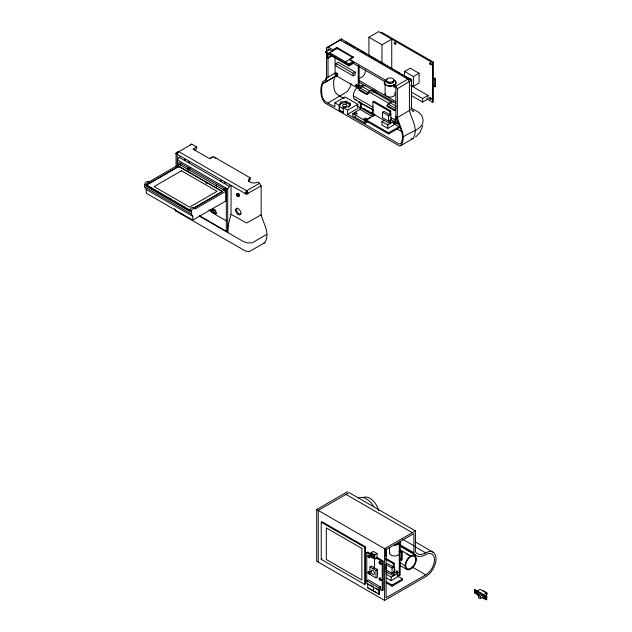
<?xml version="1.0" encoding="UTF-8"?>
<svg xmlns="http://www.w3.org/2000/svg" width="632" height="632" viewBox="0 0 632 632"><rect width="100%" height="100%" fill="white"/><g stroke="black" fill="none" stroke-linecap="round" stroke-linejoin="round"><path stroke-width="0.95" d="M343.255 111.761L343.255 112.654L339.21 110.316L339.21 105.315L340.68 102.108L346.249 101.246L350.302 103.585L350.302 105.228M401.067 145.479C406.747 136.038 399.693 126.787 397.386 117.663L411.574 109.178L411.495 80.003L341.541 39.16L341.786 39.753L341.541 39.16L326.554 47.898L326.554 76.764L325.164 80.138L322.881 81.591C319.595 88.006 320.211 97.304 324.84 102.913L399.108 145.795L400.119 146.008L413.107 138.519C418.795 129.086 411.74 119.827 409.433 110.703L409.433 81.836L407.885 79.158L340.071 40.006L338.602 40.946M248.139 193.455L246.591 190.769L178.777 151.617L176.036 153.339L176.036 166.911M397.386 117.663L397.386 88.796L411.582 80.138L409.354 78.305L395.837 86.11L393.855 84.965A5.254 3.034 0 0 0 394.684 84.333M194.435 150.005L196.663 148.718L196.663 146.924L192.942 149.073L209.548 158.656L213.268 156.515L250.177 177.821A5.254 3.034 0 0 0 250.177 182.111A5.254 3.034 0 0 0 257.611 182.111L259.594 183.264L261.142 185.942L261.142 214.809C263.449 223.933 270.504 233.184 264.824 242.625L249.443 251.497L245.769 251.22L175.617 210.875L174.574 208.678M261.142 185.942L246.417 194.158L246.591 190.769L259.594 183.264M246.417 194.158L246.591 190.769L245.042 193.455M231.036 214.232L228.381 224.439L227.702 232.481L227.702 188.913L229.369 186.329L231.036 185.366L231.036 214.232L246.614 223.057L261.142 214.809M192.784 216.334L146.253 189.466L144.775 187.009C144.025 184.931 145.4 180.736 148.133 181.566L148.378 182.237L146.411 184.165L146.174 186.029L189.916 211.286C189.553 209.492 191.362 206.877 193.274 207.62L193.518 208.291L191.836 209.721L191.306 211.175L191.306 213.877L192.784 216.334L192.784 220.086L225.837 201L225.837 191.243L216.918 186.085A1.098 0.632 -60 0 1 216.144 185.642A1.098 0.632 -60 0 1 216.918 184.299L216.918 184.623M246.219 194.103L246.591 190.769L246.922 194.15M351.171 83.637L349.859 87.722L347.252 91.561L328.032 102.969M335.252 73.004L327.202 77.633L325.527 81.828L323.205 83.329C320.969 86.726 321.506 91.142 322.004 94.974C322.257 102.021 329.967 103.743 334.849 106.911L334.849 102.795L344.985 96.941L357.759 104.312L357.759 108.428L347.616 114.281L347.616 110.165L343.255 107.653L343.295 112.504L339.423 110.268L339.423 106.405L340.838 103.34L346.162 102.518L350.033 104.754L348.975 107.053M422.784 125.736L419.972 132.594L415.595 137.089M350.302 103.585L348.825 106.792L343.255 107.653M341.24 39.705L341.541 39.16L340.071 40.093M177.45 165.718L177.45 159.904L179.125 157.321L180.792 156.357M336.99 75.484L335.244 76.369C333.017 79.766 333.554 84.19 334.052 88.022C334.249 93.844 339.771 96.23 344.306 98.458M369.349 92.849L366.852 94.531L359.11 90.068L360.201 87.982L362.168 86.552A9.425 5.443 -60 0 1 365.493 85.66M366.852 94.531L367.942 92.454L369.902 91.016A9.425 5.443 -60 0 1 374.618 90.55L376.83 92.825M395.419 110.268L394.731 110.632L386.997 106.16L388.08 104.083L390.047 102.645A9.425 5.443 -60 0 1 393.38 101.752M394.731 110.632L395.822 108.554L388.08 104.083M361.433 103.94L359.11 102.597L359.798 101.523M397.133 122.79L394.731 123.169L395.079 122.205M340.221 40.006L341.541 39.16L326.554 47.898M176.178 153.663L178.777 151.617L176.036 153.442L176.32 153.774L178.777 151.617L177.229 154.303L177.229 166.809M386.997 106.16L387.677 105.805M176.083 153.552L178.777 151.617L176.036 153.339M340.561 39.863L341.541 39.16M190.311 145.044L191.78 144.112L196.663 146.924M353.888 63.089L348.935 65.949L325.804 52.598L325.804 51.753L329.936 49.375M325.804 52.598L326.539 52.172M353.612 57.346L337.006 47.408L332.906 49.778L328.032 46.958M329.58 53.933L329.58 52.669L337.006 48.38L352.838 57.52L345.404 61.81L345.404 63.074M329.722 53.831L328.024 54.81L326.539 53.957M327.969 54.21L327.581 53.989L327.581 58.136L331.721 55.742M332.108 55.971L327.581 58.136M368.922 55.592L368.922 37.248L378.694 31.6L432.501 62.663L433.378 62.157L433.378 101.752L432.501 102.258L426.561 98.821M380.709 32.761L381.586 32.256L433.378 62.157M176.091 153.26L191.78 144.112M336.074 63.469L338.136 62.276L355.176 72.111L355.176 74.702L353.106 75.895L336.074 66.06L336.074 63.469L353.106 73.304L355.176 72.111M353.035 61.746L349.512 59.361L353.612 56.991M349.512 59.708L351.147 58.76M329.58 52.669L348.935 63.848L353.067 61.462L353.035 63.184L385.583 81.978M368.922 37.248L381.957 44.769L391.737 39.129L391.737 68.09M353.888 62.252L348.935 65.112L325.804 51.753M225.837 191.243L194.909 209.097L194.664 208.426L193.574 208.299L222.559 191.528L178.816 166.271L146.174 185.121L144.775 184.315M146.608 185.05L190.042 210.124L190.042 211.033L146.608 185.958L146.608 185.05L178.816 166.453L222.251 191.528L193.431 208.165M323.205 83.329L335.244 76.369M324.635 82.65L336.674 75.69M146.174 186.029L146.948 185.579M188.233 169.21L189.987 168.199M189.861 168.586L188.233 169.526L188.233 167.741M212.518 157.289L209.548 158.656M358.289 79.126L362.262 76.828A15.081 8.706 60 0 0 365.383 69.931M335.094 57.006L335.094 75.105L358.218 88.456L359.134 87.927L359.134 66.02M404.575 76.369L404.575 71.456L410.239 68.177L419.063 73.273L419.063 83.108L413.399 86.379L410.998 84.988M347.616 110.165L357.759 104.312M360.761 103.095L373.204 109.834L360.761 103.095L360.761 107.243L373.204 113.981M404.575 71.456L413.399 76.543L419.063 73.273M359.995 107.464L372.445 114.645L373.97 113.768L373.97 115.68L372.445 116.565L359.995 109.376L359.995 107.464L361.52 106.579M360.761 107.243L361.141 102.874M373.86 113.318L372.935 113.855L372.935 101.752L373.86 101.215L390.734 110.956L390.734 114.187L389.81 114.716L384.011 111.374L382.463 112.267L382.463 117.655L388.569 121.178L391.05 119.748L390.734 114.187M367.619 121.755L365.233 123.129L352.79 115.94L352.79 113.539L359.995 109.376M224.297 190.027L226.043 189.015M225.924 189.403L224.297 190.343L224.297 188.557M435.377 78.708L433.987 77.902L433.378 78.249L434.777 79.055L435.377 78.708L435.377 86.458L434.777 86.805L433.378 85.999L433.987 85.652M393.246 123.382L399.084 126.755L399.084 127.917L388.585 133.976L366.062 120.981L366.062 119.819L374.95 114.684M352.79 113.539L365.233 120.72L370.842 117.489M215.615 210.338L215.615 211.902L213.237 213.268L211.436 212.226L211.436 209.887L213.016 208.971M211.436 209.887L213.237 210.93L214.825 210.014M372.935 101.752L389.81 111.493L390.734 110.956M214.398 214.319L216.784 212.945M382.463 112.267L388.569 115.79L391.05 114.36M390.584 119.448L393.902 121.36L393.902 124.852L387.74 128.407L381.933 125.057L381.933 121.565L384.24 120.23M411.535 92.161L422.642 98.568L428.006 95.472L428.006 98.979L422.642 102.076L411.535 95.661M369.989 112.125L389.81 123.596L390.734 123.058L390.734 119.574M381.933 121.565L387.74 124.923L393.902 121.36M366.062 119.819L388.585 132.815L399.084 126.755M403.026 137.239C408.999 131.843 425.194 129.615 422.816 118.492C421.773 112.528 415.374 110.719 410.911 107.93M266.783 234.385L252.121 242.846L247.207 242.886L243.431 241.566L199.183 216.018M414.679 546.483L425.731 552.866A14.56 8.406 -60 0 1 436.033 558.814A14.56 8.406 -60 0 1 425.731 576.645L384.588 600.4L316.703 561.208L316.703 509.511L347.553 491.696M321.238 522.182L322.028 521.724L365.462 546.798L365.462 583.992L364.672 584.45L321.238 559.375L321.238 522.182L364.672 547.257L365.462 546.798M321.238 559.375L322.028 558.917M366.765 581.614L366.765 552.629L367.792 552.036L371.663 554.272M371.118 552.684L373.346 551.396L377.028 553.521L377.028 557.764L374.8 559.051L371.118 556.926L371.118 552.684L374.8 554.809L377.028 553.521M316.703 509.511L384.588 548.702L415.437 530.896L415.437 551.831A16.677 9.63 -60 0 0 425.731 552.866M369.918 566.959L371.466 566.067L377.549 569.582L377.549 577L376 577.893L369.918 574.377L369.918 566.959L376 570.475L377.549 569.582M376.056 557.993L382.249 561.564L383.276 560.971L383.276 589.956L382.249 590.557L380.606 589.609L379.01 590.525L366.813 583.486L366.813 580.879L368.409 579.963L380.606 587.01L380.606 589.609M372.959 568.721L374.507 567.82L374.507 558.072M402.165 552.107L400.775 551.302L400.167 551.649L401.565 552.455L402.165 552.107L402.165 559.849L401.565 560.205L400.167 559.399L400.775 559.051M385.939 564.479L387.487 563.586L393.286 566.936L394.526 566.58L394.526 571.968L392.045 573.398L385.939 569.874L385.939 564.479L392.045 568.01L394.526 566.58M385.694 559.328L393.286 563.712L394.21 563.175L394.21 575.278M386.176 573.342L387.716 572.45M367.769 583.502L367.769 587.831L373.757 590.841L373.378 591.062L373.378 586.741L370.178 584.892M386.239 574.267L391.216 577.135L397.378 573.579L397.378 577.063L391.216 580.618L386.239 577.751M397.591 574.67L399.29 575.649L400.167 575.144L400.167 542.185M367.769 587.831L378.979 594.301L379.01 587.926L380.606 587.01M386.223 581.661L392.061 585.034L402.56 578.967L402.56 580.129L392.061 586.196L386.223 582.822M378.979 594.301L379.358 589.751M425.731 574.859L386.136 597.722L386.136 549.603L413.889 533.574L413.889 553.885L416.196 555.528A18.865 10.894 -60 0 0 425.731 554.659A12.371 7.142 -60 0 1 434.484 559.707A12.371 7.142 -60 0 1 425.731 574.859L412.127 566.999M474.624 589.782L477.602 591.204L474.624 589.782L474.624 592.974L477.602 594.396L475.556 593.219M478.961 595.905L477.35 594.973L477.35 590.928L480.123 589.324L486.585 593.053L486.529 599.847L483.812 598.275L486.79 599.705L486.79 596.513L483.812 595.083L486.79 596.513M474.624 592.974L474.877 589.632M478.511 594.791L478.511 592.453L482.651 594.838L482.651 597.185L480.273 598.551L478.464 597.509L478.464 595.17L480.841 593.796M478.464 595.17L480.273 596.213L482.651 594.838M477.35 590.928L483.812 594.657L486.585 593.053M413.107 138.519L411.148 138.843M263.876 243.162L264.824 242.625M327.202 77.633L328.032 77.175L328.024 53.025M359.11 90.068L367.192 94.452M371.363 91.806L373.804 92.027M175.617 210.875L176.217 210.898M485.653 597.935L484.918 597.027L485.653 596.963M359.11 102.597L360.201 102.779M406.337 553.909L410.737 555.994L399.645 549.587M345.238 41.752L347.782 43.213M349.48 44.193L351.171 45.172M352.869 46.152L355.413 47.621M357.104 48.601L358.802 49.58M360.493 50.56L366.434 53.981M368.124 54.96L377.446 60.348M379.145 61.328L385.078 64.748M386.776 65.728L388.467 66.708M390.165 67.687L392.709 69.157M394.4 70.136L396.098 71.108M397.797 72.088L400.333 73.557M402.031 74.537L403.73 75.516M405.42 76.496L411.495 80.003M410.918 85.604L428.006 95.472M393.697 84.514L394.289 84.862M349.512 59.361L386.421 80.675A3.816 2.204 0 0 0 390.631 83.464A3.816 2.204 0 0 0 393.444 80.177M332.906 51.563L328.032 48.751L328.032 50.71M393.855 84.965L393.855 86.75L395.837 87.903L395.837 116.288A7.995 4.614 -60 0 0 399.321 123.872M411.985 110.489L413.691 111.469L412.467 110.395M358.51 80.106L395.837 101.649M358.494 81.828L395.916 103.443M373.204 91.569L391.121 101.918M362.168 86.552L369.902 91.016M390.047 102.645L396.24 106.223M361.528 87.532L358.968 86.055A7.995 4.614 -60 0 1 362.966 85.66M369.207 91.972L389.691 103.79M360.201 87.982L367.942 92.454M359.11 89.42L366.852 93.891M386.997 105.52L394.731 109.992M387.337 106.081L395.079 110.553M353.312 95.843L372.943 107.171M390.868 117.52L395.134 119.985M354.971 99.501L360.943 102.953M371.182 108.862L372.888 109.85M393.373 121.676L396.785 123.643M359.11 101.989L361.433 103.324M393.183 121.66L394.731 122.553M394.273 122.45L395.822 123.351M393.183 122.268L394.731 123.169M363.558 108.412L365.162 109.344M366.773 110.268L368.377 111.2M356.993 105.789L360.382 107.74M396.77 128.746L402.687 132.167M334.849 102.795L339.21 105.315M339.423 106.405L343.295 108.641M347.616 114.281L399.108 144.009L400.743 143.74C405.918 134.276 398.049 125.247 395.837 116.288M213.972 157.273L216.792 158.553M176.32 153.774L246.03 194.024M179.125 157.321L229.369 186.329M177.45 159.904L227.702 188.913M216.539 185.871L179.314 164.375L148.378 182.237L149.247 182.198L149.768 183.043M205.732 182.703L207.415 183.675M212.368 208.592L215.741 210.535L215.741 214.762L226.54 220.995M210.314 209.69L211.933 210.622M214.351 212.02L215.97 212.952M208.916 209.935L212.297 211.878M213.979 212.858L215.67 213.829M209.555 210.377L211.246 211.357M213.782 212.826L215.472 213.798M199.57 215.796L226.691 231.454L226.303 231.675L226.303 189.719L178.848 162.321L178.848 165.244M148.631 186.551L152.833 188.984M154.516 189.956L156.199 190.927M157.881 191.899L160.402 193.353M165.45 196.268L167.132 197.239M169.66 198.693L171.343 199.665M173.026 200.636L174.709 201.608M180.594 205.013L185.642 207.92M187.325 208.892L189.008 209.863M189.916 210.369L191.306 211.175M144.775 187.009L191.306 213.877M192.784 220.086L146.253 193.226L146.253 189.466M415.437 530.896L349.101 492.597L318.252 510.403L318.252 562.101M346.004 494.382L412.341 532.681M415.153 541.837L433.015 552.147M402.837 539.365L413.889 545.748M482.651 590.454L487.225 593.092L487.225 594.143M398.12 543.457L398.713 543.804M399.432 544.381L413.889 552.724M399.432 545.534L413.889 553.885M400.127 546.151L415.437 554.983M482.192 597.769L483.812 598.702L483.812 594.657M399.969 562.828L405.088 565.782M399.914 565.498L406.739 569.44M385.773 558.301L394.21 563.175M377.083 557.4L382.502 560.529M366.765 552.629L371.411 555.307M381.088 563.633L382.249 564.305M394.06 571.66L397.378 573.579M394.526 571.968L393.286 572.323L393.286 575.815L385.694 571.431M397.56 576.076L402.56 578.967M366.813 580.879L379.01 587.926M375.779 588.123L377.383 589.048M374.555 591.307L376.159 592.231M377.762 593.156L379.358 594.08M411.582 80.225L409.354 78.305L411.061 80.904M411.574 80.311L409.354 78.305L411.306 80.706M410.508 79.434L409.354 78.305L411.479 80.509M395.837 86.11L397.386 88.796M246.788 194.182L246.591 190.769L246.614 194.182M480.273 596.213L480.273 598.551M434.777 79.055L434.777 86.805M432.501 62.663L432.501 102.258M422.642 98.568L422.642 102.076M413.399 76.543L413.399 86.379M401.565 552.455L401.565 560.205M399.29 542.825L399.29 575.649M394.795 568.871L394.795 572.379M393.286 563.712L393.286 566.936M392.835 81.67L392.835 82.839M392.061 585.034L392.061 586.196M392.045 568.01L392.045 573.398M391.216 577.135L391.216 580.618M390.134 82.318L390.134 83.479M389.81 111.493L389.81 114.716M389.81 120.112L389.81 123.596M389.517 547.438L389.517 553.111M388.569 115.79L388.569 121.178M388.585 132.815L388.585 133.976M387.74 124.923L387.74 128.407M385.852 548.639L385.852 556.508M385.101 83.764L385.101 94.168M384.588 548.702L384.588 600.4M382.249 561.564L382.249 590.557M381.957 44.769L381.957 63.113M376 570.475L376 577.893M374.8 554.809L374.8 559.051M372.817 110.063L372.817 114.21M372.445 114.645L372.445 116.565M365.233 120.72L365.233 123.129M364.672 547.257L364.672 584.45M358.218 65.602L358.218 88.456M353.106 73.304L353.106 75.895M348.935 63.848L348.935 65.949M346.249 101.246L346.249 103.711M340.68 102.108L340.68 104.572M337.006 47.408L337.006 49.193M250.177 177.821L250.177 179.614A5.254 3.034 0 0 0 248.637 181.755M213.237 210.93L213.237 213.268M188.21 168.618L188.21 170.577M180.863 163.806L180.863 163.483A1.098 0.632 -60 0 0 180.088 164.826A1.098 0.632 -60 0 0 180.863 165.268M178.816 166.271L178.816 167.362M394.684 86.126A5.254 3.034 0 0 1 393.855 86.75M236.85 194.277A1.698 0.98 60 0 1 238.153 193.645A1.698 0.98 60 0 1 239.236 195.896A1.698 0.98 60 0 1 237.743 196.133M237.198 195.462A1.698 0.98 60 0 1 237.008 195.067M237.529 193.613A1.485 0.853 60 0 1 239.18 194.316M239.449 195.019A1.485 0.853 60 0 1 239.346 195.881M241.163 213.703A3.429 1.975 60 0 1 237.593 212.463A3.429 1.975 60 0 1 237.356 208.125M188.905 167.804A1.098 0.632 -60 0 1 188.905 168.697L188.786 168.949A1.098 0.632 -60 0 1 187.736 169.605A1.098 0.632 -60 0 1 187.601 168.491A1.098 0.632 -60 0 1 188.62 167.638M224.96 188.62A1.098 0.632 -60 0 1 224.96 189.513L224.842 189.766A1.098 0.632 -60 0 1 223.799 190.422A1.098 0.632 -60 0 1 223.657 189.308A1.098 0.632 -60 0 1 224.684 188.455M356.14 99.864A7.995 4.614 -60 0 1 353.335 95.258A7.995 4.614 -60 0 1 357.033 87.564M398.271 123.2A7.102 4.1 -60 0 1 396.43 116.335M357.293 85.897A1.153 0.664 60 0 1 356.725 84.412M337.844 74.663A1.153 0.664 60 0 1 336.848 72.941M431.269 64.235A1.043 0.6 60 0 1 430.526 62.955M431.269 98.94A1.043 0.6 60 0 1 430.526 97.66M395.909 43.821A1.043 0.6 60 0 1 395.269 42.17M355.547 116.667A1.296 0.75 0 0 1 355.239 116.588M366.363 121.715A1.296 0.75 0 0 1 366.149 121.865M364.316 121.865A1.296 0.75 0 0 1 364.111 121.715M395.229 81.117A5.878 3.397 0 0 1 393.507 85.597A5.878 3.397 0 0 1 385.631 84.996A5.878 3.397 0 0 1 385.978 80.422M391.437 85.628A5.032 2.907 0 0 1 388.83 85.628M394.289 80.059A5.878 3.397 0 0 1 393.918 85.059A5.878 3.397 0 0 1 385.322 84.404A5.878 3.397 0 0 1 387.195 79.521M394.494 92.714A5.032 2.907 0 0 1 390.789 97.052A5.032 2.907 0 0 1 385.275 93.418M363.226 497.613A13.232 7.639 60 0 1 378.702 510.711M358.723 498.071A15.081 8.706 60 0 1 373.804 506.777M400.435 541.758A5.878 3.397 0 0 1 394.558 545.155M395.861 544.571A5.032 2.907 0 0 1 394.558 544.666M398.918 551.657A5.032 2.907 0 0 1 395.213 555.994A5.032 2.907 0 0 1 389.691 552.36M400.435 541.403A5.878 3.397 0 0 1 394.558 544.792M398.421 572.442A1.043 0.6 60 0 1 397.315 571.059M371.908 555.259A1.485 0.853 60 0 1 372.959 554.659A1.485 0.853 60 0 1 374.01 556.476A1.485 0.853 60 0 1 372.959 557.076M369.965 557.187A1.43 0.822 60 0 1 368.985 555.757M381.373 563.736A1.43 0.822 60 0 1 380.393 562.867M380.132 562.196A1.43 0.822 60 0 1 380.132 561.587M369.965 573.461A1.43 0.822 60 0 1 368.954 571.715M381.373 580.01A1.43 0.822 60 0 1 381.112 579.899M380.851 579.71A1.43 0.822 60 0 1 380.393 579.149M380.132 578.47A1.43 0.822 60 0 1 380.132 577.869M475.533 591.757C476.157 594.514 477.484 590.533 475.533 591.757M475.793 591.607L476.504 592.658L475.793 591.607M484.681 597.035C485.052 599.444 486.348 596.505 484.681 597.035M184.346 159.928L185.531 160.015L184.41 159.841M188.241 162.171L189.426 162.258L188.241 162.171M220.41 180.744L221.587 180.831L220.41 180.744M224.297 182.988L225.482 183.083L224.297 182.988M181.487 170.782L154.105 186.59L189.671 207.122L217.045 191.314L181.487 170.782M361.883 548.434L326.317 527.902L326.317 559.518L361.883 580.05L361.883 548.434M412.198 567.978A7.995 4.614 -60 0 0 414.734 555.599A7.995 4.614 -60 0 0 405.278 563.981A7.995 4.614 -60 0 0 412.198 567.978M235.633 210.101A3.642 2.101 60 0 0 239.496 214.912A3.642 2.101 60 0 0 239.496 209.753A3.642 2.101 60 0 0 235.633 210.101M236.439 194.688A1.485 0.853 60 0 0 238.011 196.647A1.485 0.853 60 0 0 238.011 194.553A1.485 0.853 60 0 0 236.439 194.688M343.634 106.674A2.188 1.264 0 0 0 346.921 105.576A2.188 1.264 0 0 0 343.634 104.485A2.188 1.264 0 0 0 343.634 106.674M335.908 73.699A1.153 0.664 60 0 0 337.125 75.208A1.153 0.664 60 0 0 337.125 73.589A1.153 0.664 60 0 0 335.908 73.699M355.777 85.17A1.153 0.664 60 0 0 357.001 86.687A1.153 0.664 60 0 0 357.001 85.059A1.153 0.664 60 0 0 355.777 85.17M429.649 63.461A1.043 0.6 60 0 0 430.763 64.835A1.043 0.6 60 0 0 430.763 63.358A1.043 0.6 60 0 0 429.649 63.461M394.289 43.047A1.043 0.6 60 0 0 395.403 44.422A1.043 0.6 60 0 0 395.403 42.944A1.043 0.6 60 0 0 394.289 43.047M429.649 98.165A1.043 0.6 60 0 0 430.763 99.548A1.043 0.6 60 0 0 430.763 98.071A1.043 0.6 60 0 0 429.649 98.165M355.239 114.187A1.296 0.75 0 0 0 357.183 113.539A1.296 0.75 0 0 0 355.239 112.891A1.296 0.75 0 0 0 355.239 114.187M364.585 119.582A1.296 0.75 0 0 0 366.536 118.935A1.296 0.75 0 0 0 364.585 118.287A1.296 0.75 0 0 0 364.585 119.582M388.23 82.018A3.816 2.204 0 0 0 393.949 80.114A3.816 2.204 0 0 0 388.23 78.202A3.816 2.204 0 0 0 388.23 82.018M396.438 571.565A1.043 0.6 60 0 0 397.552 572.947A1.043 0.6 60 0 0 397.552 571.462A1.043 0.6 60 0 0 396.438 571.565M370.96 555.812A1.485 0.853 60 0 0 372.532 557.772A1.485 0.853 60 0 0 372.532 555.67A1.485 0.853 60 0 0 370.96 555.812M412.04 567.37A7.102 4.1 -60 0 0 414.292 556.365A7.102 4.1 -60 0 0 405.886 563.823A7.102 4.1 -60 0 0 412.04 567.37M371.11 571.36A2.37 1.367 60 0 0 373.63 574.488A2.37 1.367 60 0 0 373.63 571.138A2.37 1.367 60 0 0 371.11 571.36M379.074 562.464A1.43 0.822 60 0 0 380.583 564.352A1.43 0.822 60 0 0 380.583 562.33A1.43 0.822 60 0 0 379.074 562.464M367.927 556.034A1.43 0.822 60 0 0 369.436 557.914A1.43 0.822 60 0 0 369.436 555.899A1.43 0.822 60 0 0 367.927 556.034M367.927 572.308A1.43 0.822 60 0 0 369.436 574.196A1.43 0.822 60 0 0 369.436 572.173A1.43 0.822 60 0 0 367.927 572.308M379.074 578.746A1.43 0.822 60 0 0 380.583 580.626A1.43 0.822 60 0 0 380.583 578.612A1.43 0.822 60 0 0 379.074 578.746"/></g></svg>
